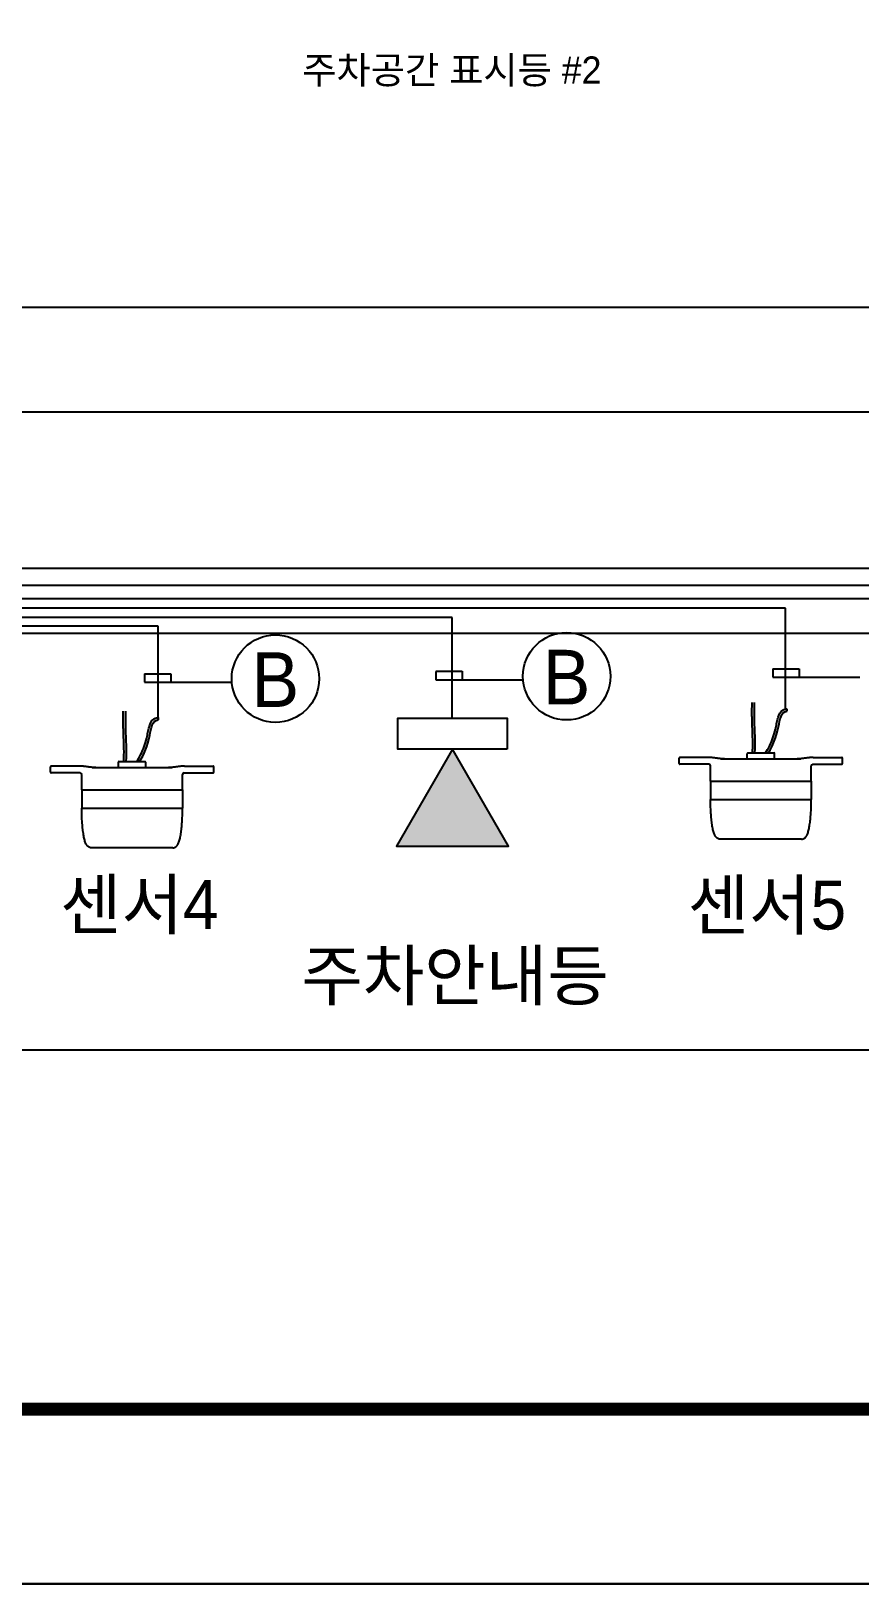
# Model space of a CAD drawing. Header units: millimetres. Extents: x 75184266 to 76346726, y -35850126 to -33679385.
# Drawn here: x 75358144 to 75406337, y -35434325 to -35344030 of the extents above; entities that cross this region are included whole.
import ezdxf
from ezdxf.enums import TextEntityAlignment as Align

# ---------------------------------------------------------------- set-up
doc = ezdxf.new("R2010")
doc.units = ezdxf.units.MM
doc.header["$LTSCALE"] = 50
doc.header["$MEASUREMENT"] = 0
doc.layers.get('0').update_dxf_attribs({"linetype": 'CONTINUOUS'})
for name, color, linetype in [('2-주차안내등', 2, 'CONTINUOUS'), ('AZ-LINE', 3, 'CONTINUOUS'), ('ITS-위치검색카메라주기', 7, 'CONTINUOUS'), ('PARKING', 7, 'CONTINUOUS'), ('주차관제4', 2, 'CONTINUOUS')]:
    doc.layers.add(name, color=color, linetype=linetype)
doc.layers.add('XR-기준층$0$XR-지하3층$0$DEFPOINT', color=142, linetype='CONTINUOUS', plot=False)
doc.styles.add('HY중고딕', font='')
doc.styles.add('굴림', font='')
doc.styles.add('아마노', font='')
doc.styles.get('HY중고딕').set_extended_font_data('Dotum')
doc.styles.get('굴림').set_extended_font_data('Gulim')
doc.styles.get('아마노').set_extended_font_data('Dotum')

# ---------------------------------------------------------------- blocks, each defined once
blk = doc.blocks.new('바탕폼')
at = {"layer": 'AZ-LINE', "ltscale": 10}
blk.add_lwpolyline([(841, 594.71), (0, 594.71), (0, 0), (841, 0)], close=True, dxfattribs=at)
at = {"layer": 'AZ-LINE', "const_width": 1.5}
blk.add_lwpolyline([(20, 574.35), (20, 20.35), (821, 20.35), (821, 574.35)], close=True, dxfattribs=at)
blk = doc.blocks.new('fh52f')
at = {"layer": '2-주차안내등'}
for points in [[(399980, -281538), (399333, -281164), (399333, -281912)], [(399980, -281903), (399980, -281173), (400188, -281173), (400188, -281903)]]:
    blk.add_lwpolyline(points, close=True, dxfattribs=at)
blk.add_solid([(399333, -281912), (399333, -281164), (399980, -281538)], dxfattribs=at)

msp = doc.modelspace()

# ---------------------------------------------------------------- hatches: boundary and pattern name
h = msp.add_hatch(color=2)
edge = h.paths.add_edge_path()
edge.add_spline(control_points=[(75400065, -35383069.1), (75400063.1, -35383231.3), (75400061.3, -35383393.8), (75400060.3, -35383685.2), (75400060.7, -35383813.7), (75400064.3, -35384071.7), (75400067.8, -35384201.3), (75400078.6, -35384508.5), (75400086.6, -35384686.2), (75400102.9, -35385120.9), (75400109.6, -35385376.8), (75400101.2, -35385753.6), (75400095.4, -35385877.3), (75400085.6, -35386000)], knot_values=[34.6467, 34.6467, 34.6467, 34.6467, 40.1370546, 40.1370546, 44.4521807, 44.4521807, 48.7673068, 48.7673068, 54.7247338, 54.7247338, 63.4312331, 63.4312331, 67.7377596, 67.7377596, 67.7377596, 67.7377596], degree=3, periodic=0)
edge.add_line((75400085.5, -35386000.6), (75400228, -35386000.6))
edge.add_spline(control_points=[(75400228.1, -35386000), (75400277.3, -35385370.8), (75400192.3, -35384381.6), (75400203.2, -35383407.4), (75400207, -35383069.1)], knot_values=[34.7763676, 34.7763676, 34.7763676, 34.7763676, 56.3019696, 67.7562059, 67.7562059, 67.7562059, 67.7562059], degree=3, periodic=0)
edge.add_line((75400207, -35383069.1), (75400065, -35383069.1))
h = msp.add_hatch(color=2)
edge = h.paths.add_edge_path()
edge.add_spline(control_points=[(75363508, -35383573.7), (75363506.1, -35383735.9), (75363504.3, -35383898.4), (75363503.3, -35384189.8), (75363503.7, -35384318.3), (75363507.3, -35384576.3), (75363510.8, -35384705.9), (75363521.6, -35385013.1), (75363529.6, -35385190.7), (75363545.8, -35385625.5), (75363552.5, -35385881.4), (75363544.2, -35386258.2), (75363538.4, -35386381.9), (75363528.6, -35386504.6)], knot_values=[34.6467, 34.6467, 34.6467, 34.6467, 40.1370546, 40.1370546, 44.4521807, 44.4521807, 48.7673068, 48.7673068, 54.7247338, 54.7247338, 63.4312331, 63.4312331, 67.7377596, 67.7377596, 67.7377596, 67.7377596], degree=3, periodic=0)
edge.add_line((75363528.5, -35386505.2), (75363671, -35386505.2))
edge.add_spline(control_points=[(75363671, -35386504.6), (75363720.3, -35385875.4), (75363635.3, -35384886.1), (75363646.1, -35383912), (75363650, -35383573.7)], knot_values=[34.7763676, 34.7763676, 34.7763676, 34.7763676, 56.3019696, 67.7562059, 67.7562059, 67.7562059, 67.7562059], degree=3, periodic=0)
edge.add_line((75363650, -35383573.7), (75363508, -35383573.7))
h = msp.add_hatch(color=2)
edge = h.paths.add_edge_path()
edge.add_spline(control_points=[(75364454.9, -35386504.6), (75364721.5, -35386098.4), (75365043, -35385292.2), (75365191.2, -35384089.5), (75365532.8, -35384089.5)], knot_values=[44.1042768, 44.1042768, 44.1042768, 44.1042768, 61.3458621, 72.8891957, 72.8891957, 72.8891957, 72.8891957], degree=3, periodic=0)
edge.add_line((75365532.8, -35384089.5), (75365532.8, -35383947.5))
edge.add_spline(control_points=[(75365532.8, -35383947.5), (75365528.5, -35383947.5), (75365524.2, -35383947.5), (75365462.2, -35383949.1), (75365406.5, -35383961.1), (75365306, -35384004.2), (75365261.7, -35384035), (75365186.9, -35384106.7), (75365156, -35384147.4), (75365095.3, -35384247.2), (75365068.5, -35384308.1), (75365015.8, -35384455.7), (75364992.9, -35384544.4), (75364948.1, -35384743.7), (75364927.6, -35384854.9), (75364893.8, -35385017.4), (75364881.1, -35385074.4), (75364781, -35385496.3), (75364670.6, -35385807.2), (75364459, -35386232.3), (75364375.6, -35386372.6), (75364283.4, -35386504.6)], knot_values=[42.9392158, 42.9392158, 42.9392158, 42.9392158, 43.0437565, 43.0437565, 44.4533132, 44.4533132, 45.86287, 45.86287, 47.2724267, 47.2724267, 49.1110822, 49.1110822, 51.5274288, 51.5274288, 54.4620271, 54.4620271, 56.1024408, 56.1024408, 66.896007, 66.896007, 72.8891957, 72.8891957, 72.8891957, 72.8891957], degree=3, periodic=0)
edge.add_line((75364283, -35386505.2), (75364454.5, -35386505.2))
h = msp.add_hatch(color=2)
edge = h.paths.add_edge_path()
edge.add_spline(control_points=[(75401011.9, -35386000), (75401278.5, -35385593.8), (75401600.1, -35384787.6), (75401748.3, -35383584.9), (75402089.8, -35383584.9)], knot_values=[44.1042768, 44.1042768, 44.1042768, 44.1042768, 61.3458621, 72.8891957, 72.8891957, 72.8891957, 72.8891957], degree=3, periodic=0)
edge.add_line((75402089.8, -35383584.9), (75402089.8, -35383442.9))
edge.add_spline(control_points=[(75402089.8, -35383442.9), (75402085.5, -35383442.9), (75402081.2, -35383442.9), (75402019.2, -35383444.5), (75401963.5, -35383456.5), (75401863, -35383499.6), (75401818.7, -35383530.4), (75401743.9, -35383602.1), (75401713, -35383642.8), (75401652.4, -35383742.6), (75401625.6, -35383803.6), (75401572.9, -35383951.1), (75401549.9, -35384039.8), (75401505.2, -35384239.1), (75401484.7, -35384350.3), (75401450.8, -35384512.9), (75401438.1, -35384569.8), (75401338, -35384991.7), (75401227.6, -35385302.7), (75401016, -35385727.8), (75400932.6, -35385868), (75400840.4, -35386000)], knot_values=[42.9392158, 42.9392158, 42.9392158, 42.9392158, 43.0437565, 43.0437565, 44.4533132, 44.4533132, 45.86287, 45.86287, 47.2724267, 47.2724267, 49.1110822, 49.1110822, 51.5274288, 51.5274288, 54.4620271, 54.4620271, 56.1024408, 56.1024408, 66.896007, 66.896007, 72.8891957, 72.8891957, 72.8891957, 72.8891957], degree=3, periodic=0)
edge.add_line((75400840, -35386000.6), (75401011.5, -35386000.6))

# ---------------------------------------------------------------- linework, layer by layer
at = {"color": 5}
for p, q in [((75267145.8, -35366163.8), (75436551.8, -35366163.8)), ((75347691.4, -35377015.3), (75418962.6, -35377015.3)), ((75402010.4, -35377586.4), (75348732.8, -35377586.4)), ((75402010.4, -35383512.8), (75402010.4, -35377586.4)), ((75382637.7, -35378139.2), (75349850.3, -35378139.2)), ((75365528, -35378625.4), (75350777.7, -35378625.4)), ((75365528, -35384052.8), (75365528, -35378625.4)), ((75382637.7, -35383973.2), (75382637.7, -35378139.2)), ((75364745.8, -35381402.4), (75364745.8, -35381891.6)), ((75364747.5, -35381396.8), (75366275.3, -35381396.8)), ((75366275.3, -35381396.8), (75366275.3, -35381892.4)), ((75381675.1, -35381260.6), (75381675.1, -35381749.9)), ((75381676.8, -35381255), (75383204.6, -35381255)), ((75383204.6, -35381255), (75383204.6, -35381750.7)), ((75401276.4, -35381117.4), (75401276.4, -35381606.6)), ((75401278.1, -35381111.8), (75402806, -35381111.8)), ((75402806, -35381111.8), (75402806, -35381607.4)), ((75364745.8, -35381891.6), (75369802, -35381891.6)), ((75381675.1, -35381749.9), (75386731.3, -35381749.9)), ((75401276.4, -35381606.6), (75406332.7, -35381606.6)), ((75267146.1, -35403260.8), (75436552.2, -35403260.8))]:
    msp.add_line(p, q, dxfattribs=at)
for p, q in [((75273990.5, -35375262.3), (75430417, -35375262.3)), ((75274013.6, -35379047.4), (75430458, -35379047.4))]:
    msp.add_line(p, q)
at = {"color": 6}
msp.add_line((75273986.8, -35376254.7), (75430413.4, -35376254.7), dxfattribs=at)
at = {"color": 2}
for p, q in [((75365532.8, -35383947.5, 56823.1), (75365532.8, -35384089.5, 56823.1)), ((75402089.8, -35383442.9, 56823.1), (75402089.8, -35383584.9, 56823.1)), ((75399822.7, -35386000.6, 56823.1), (75401331.8, -35386000.6, 56823.1)), ((75400085.6, -35386000.6, 56823.1), (75400228.1, -35386000.6, 56823.1)), ((75400840.4, -35386000.6, 56823.1), (75401011.9, -35386000.6, 56823.1)), ((75359271.1, -35387125.9, 56823.1), (75359271.1, -35386815.2, 56823.1)), ((75360980.3, -35386770.9, 56823.1), (75359315.5, -35386770.9, 56823.1)), ((75361911.5, -35386859.6, 56823.1), (75366128.9, -35386859.6, 56823.1)), ((75363221.3, -35386859.6, 56823.1), (75363221.3, -35386548.9, 56823.1)), ((75363265.7, -35386505.2, 56823.1), (75364774.7, -35386505.2, 56823.1)), ((75363528.6, -35386505.2, 56823.1), (75363671, -35386505.2, 56823.1)), ((75364283.4, -35386505.2, 56823.1), (75364454.9, -35386505.2, 56823.1)), ((75364819.1, -35386859.6, 56823.1), (75364819.1, -35386548.9, 56823.1)), ((75367060.1, -35386770.9, 56823.1), (75368724.9, -35386770.9, 56823.1)), ((75368769.3, -35387125.9, 56823.1), (75368769.3, -35386815.2, 56823.1)), ((75395828.2, -35386621.3, 56823.1), (75395828.2, -35386310.7, 56823.1)), ((75397537.4, -35386266.3, 56823.1), (75395872.5, -35386266.3, 56823.1)), ((75397559.1, -35386665.7, 56823.1), (75395872.5, -35386665.7, 56823.1)), ((75397647.9, -35387642.2, 56823.1), (75397647.9, -35386754.5, 56823.1)), ((75398468.6, -35386355, 56823.1), (75402685.9, -35386355, 56823.1)), ((75399778.3, -35386355, 56823.1), (75399778.3, -35386044.4, 56823.1)), ((75401376.1, -35386355, 56823.1), (75401376.1, -35386044.4, 56823.1)), ((75403506.6, -35387642.2, 56823.1), (75403506.6, -35386754.5, 56823.1)), ((75403595.3, -35386665.7, 56823.1), (75405281.8, -35386665.7, 56823.1)), ((75403617.1, -35386266.3, 56823.1), (75405281.9, -35386266.3, 56823.1)), ((75405326.3, -35386621.3, 56823.1), (75405326.3, -35386310.7, 56823.1)), ((75361002.1, -35387170.3, 56823.1), (75359315.5, -35387170.3, 56823.1)), ((75361090.9, -35388146.8, 56823.1), (75361090.9, -35387259.1, 56823.1)), ((75366949.5, -35388146.8, 56823.1), (75366949.5, -35387259.1, 56823.1)), ((75367038.3, -35387170.3, 56823.1), (75368724.8, -35387170.3, 56823.1)), ((75397647.9, -35387642.2, 56823.1), (75403506.6, -35387642.2, 56823.1)), ((75397647.9, -35387642.2, 56823.1), (75397647.9, -35388707.4, 56823.1)), ((75403506.6, -35387642.2, 56823.1), (75403506.6, -35388707.4, 56823.1)), ((75361090.9, -35388146.8, 56823.1), (75366949.5, -35388146.8, 56823.1)), ((75361090.9, -35388146.8, 56823.1), (75361090.9, -35389212, 56823.1)), ((75366949.5, -35388146.8, 56823.1), (75366949.5, -35389212, 56823.1)), ((75397647.9, -35388707.4, 56823.1), (75403506.6, -35388707.4, 56823.1)), ((75361090.9, -35389212, 56823.1), (75366949.5, -35389212, 56823.1)), ((75402935.4, -35391015.9, 56823.1), (75398219, -35391015.9, 56823.1)), ((75366378.4, -35391520.5, 56823.1), (75361662, -35391520.5, 56823.1))]:
    msp.add_line(p, q, dxfattribs=at)
for points in [[(75361200.5, -35386784.6), (75361191.4, -35386783.4), (75361182.2, -35386782.4), (75361173, -35386781.3), (75361163.8, -35386780.4), (75361154.7, -35386779.4), (75361145.5, -35386778.6), (75361136.3, -35386777.7), (75361127.1, -35386776.9), (75361117.9, -35386776.2), (75361108.7, -35386775.5), (75361099.6, -35386774.9), (75361090.4, -35386774.3), (75361081.2, -35386773.7), (75361072, -35386773.2), (75361062.8, -35386772.8), (75361053.7, -35386772.4), (75361044.5, -35386772), (75361035.3, -35386771.7), (75361026.1, -35386771.5), (75361017, -35386771.2), (75361007.8, -35386771.1), (75360998.7, -35386771), (75360989.5, -35386770.9), (75360980.3, -35386770.9)], [(75361691.3, -35386845.9), (75361670.8, -35386843.3), (75361650.2, -35386840.8), (75361629.6, -35386838.2), (75361609.1, -35386835.6), (75361588.5, -35386833.1), (75361568, -35386830.5), (75361547.5, -35386827.9), (75361526.9, -35386825.4), (75361506.4, -35386822.8), (75361486, -35386820.2), (75361465.5, -35386817.7), (75361445, -35386815.1), (75361424.6, -35386812.6), (75361404.1, -35386810), (75361383.7, -35386807.5), (75361363.3, -35386804.9), (75361342.9, -35386802.4), (75361322.5, -35386799.8), (75361302.2, -35386797.3), (75361281.8, -35386794.7), (75361261.5, -35386792.2), (75361241.1, -35386789.6), (75361220.8, -35386787.1), (75361200.5, -35386784.6)], [(75361911.5, -35386859.6), (75361902.3, -35386859.6), (75361893.1, -35386859.5), (75361883.9, -35386859.4), (75361874.7, -35386859.2), (75361865.5, -35386859), (75361856.3, -35386858.8), (75361847.1, -35386858.5), (75361837.9, -35386858.1), (75361828.7, -35386857.7), (75361819.5, -35386857.2), (75361810.3, -35386856.7), (75361801.1, -35386856.2), (75361791.9, -35386855.6), (75361782.8, -35386855), (75361773.6, -35386854.3), (75361764.4, -35386853.5), (75361755.3, -35386852.7), (75361746.1, -35386851.9), (75361737, -35386851), (75361727.8, -35386850.1), (75361718.7, -35386849.1), (75361709.6, -35386848.1), (75361700.4, -35386847), (75361691.3, -35386845.9)], [(75361691.3, -35386845.9), (75361700.5, -35386847), (75361709.6, -35386848.1), (75361718.7, -35386849.1), (75361727.9, -35386850.1), (75361737, -35386851), (75361746.2, -35386851.9), (75361755.4, -35386852.7), (75361764.5, -35386853.5), (75361773.7, -35386854.3), (75361782.9, -35386855), (75361792, -35386855.6), (75361801.2, -35386856.2), (75361810.4, -35386856.7), (75361819.6, -35386857.2), (75361828.8, -35386857.7), (75361838, -35386858.1), (75361847.2, -35386858.5), (75361856.4, -35386858.8), (75361865.6, -35386859), (75361874.7, -35386859.2), (75361883.9, -35386859.4), (75361893.1, -35386859.5), (75361902.3, -35386859.6), (75361911.5, -35386859.6)], [(75366349.1, -35386845.9), (75366340, -35386847), (75366330.8, -35386848.1), (75366321.7, -35386849.1), (75366312.6, -35386850.1), (75366303.5, -35386851), (75366294.3, -35386851.9), (75366285.2, -35386852.7), (75366276, -35386853.5), (75366266.8, -35386854.3), (75366257.7, -35386855), (75366248.5, -35386855.6), (75366239.3, -35386856.2), (75366230.1, -35386856.7), (75366220.9, -35386857.2), (75366211.8, -35386857.7), (75366202.6, -35386858.1), (75366193.4, -35386858.5), (75366184.1, -35386858.8), (75366174.9, -35386859), (75366165.7, -35386859.2), (75366156.5, -35386859.4), (75366147.3, -35386859.5), (75366138.1, -35386859.6), (75366128.9, -35386859.6)], [(75366128.9, -35386859.6), (75366138.1, -35386859.6), (75366147.3, -35386859.5), (75366156.5, -35386859.4), (75366165.7, -35386859.2), (75366174.9, -35386859), (75366184.1, -35386858.8), (75366193.3, -35386858.5), (75366202.5, -35386858.1), (75366211.6, -35386857.7), (75366220.8, -35386857.2), (75366230, -35386856.7), (75366239.2, -35386856.2), (75366248.4, -35386855.6), (75366257.5, -35386855), (75366266.7, -35386854.3), (75366275.9, -35386853.5), (75366285.1, -35386852.7), (75366294.2, -35386851.9), (75366303.4, -35386851), (75366312.5, -35386850.1), (75366321.7, -35386849.1), (75366330.8, -35386848.1), (75366339.9, -35386847), (75366349.1, -35386845.9)], [(75366839.9, -35386784.6), (75366819.6, -35386787.1), (75366799.3, -35386789.6), (75366779, -35386792.2), (75366758.6, -35386794.7), (75366738.3, -35386797.3), (75366717.9, -35386799.8), (75366697.5, -35386802.4), (75366677.1, -35386804.9), (75366656.7, -35386807.5), (75366636.3, -35386810), (75366615.8, -35386812.6), (75366595.4, -35386815.1), (75366574.9, -35386817.7), (75366554.5, -35386820.2), (75366534, -35386822.8), (75366513.5, -35386825.4), (75366493, -35386827.9), (75366472.4, -35386830.5), (75366451.9, -35386833.1), (75366431.4, -35386835.6), (75366410.8, -35386838.2), (75366390.2, -35386840.8), (75366369.7, -35386843.3), (75366349.1, -35386845.9)], [(75367060.1, -35386770.9), (75367050.9, -35386770.9), (75367041.8, -35386771), (75367032.6, -35386771.1), (75367023.4, -35386771.2), (75367014.3, -35386771.5), (75367005.1, -35386771.7), (75366995.9, -35386772), (75366986.7, -35386772.4), (75366977.6, -35386772.8), (75366968.4, -35386773.2), (75366959.2, -35386773.7), (75366950, -35386774.3), (75366940.9, -35386774.9), (75366931.7, -35386775.5), (75366922.5, -35386776.2), (75366913.3, -35386776.9), (75366904.1, -35386777.7), (75366894.9, -35386778.6), (75366885.8, -35386779.4), (75366876.6, -35386780.4), (75366867.4, -35386781.3), (75366858.2, -35386782.4), (75366849, -35386783.4), (75366839.9, -35386784.6)], [(75397757.6, -35386280), (75397748.4, -35386278.9), (75397739.2, -35386277.8), (75397730, -35386276.8), (75397720.9, -35386275.8), (75397711.7, -35386274.9), (75397702.5, -35386274), (75397693.3, -35386273.1), (75397684.1, -35386272.4), (75397674.9, -35386271.6), (75397665.8, -35386270.9), (75397656.6, -35386270.3), (75397647.4, -35386269.7), (75397638.2, -35386269.1), (75397629, -35386268.6), (75397619.9, -35386268.2), (75397610.7, -35386267.8), (75397601.5, -35386267.4), (75397592.3, -35386267.1), (75397583.2, -35386266.9), (75397574, -35386266.7), (75397564.8, -35386266.5), (75397555.7, -35386266.4), (75397546.5, -35386266.3), (75397537.4, -35386266.3)], [(75398248.4, -35386341.3), (75398227.8, -35386338.8), (75398207.2, -35386336.2), (75398186.6, -35386333.6), (75398166.1, -35386331), (75398145.5, -35386328.5), (75398125, -35386325.9), (75398104.5, -35386323.3), (75398084, -35386320.8), (75398063.5, -35386318.2), (75398043, -35386315.7), (75398022.5, -35386313.1), (75398002, -35386310.5), (75397981.6, -35386308), (75397961.2, -35386305.4), (75397940.7, -35386302.9), (75397920.3, -35386300.3), (75397899.9, -35386297.8), (75397879.5, -35386295.2), (75397859.2, -35386292.7), (75397838.8, -35386290.1), (75397818.5, -35386287.6), (75397798.2, -35386285.1), (75397777.9, -35386282.5), (75397757.6, -35386280)], [(75398468.6, -35386355), (75398459.3, -35386355), (75398450.1, -35386354.9), (75398440.9, -35386354.8), (75398431.7, -35386354.7), (75398422.5, -35386354.4), (75398413.3, -35386354.2), (75398404.1, -35386353.9), (75398394.9, -35386353.5), (75398385.7, -35386353.1), (75398376.5, -35386352.7), (75398367.3, -35386352.2), (75398358.1, -35386351.6), (75398348.9, -35386351), (75398339.8, -35386350.4), (75398330.6, -35386349.7), (75398321.4, -35386348.9), (75398312.3, -35386348.2), (75398303.1, -35386347.3), (75398294, -35386346.4), (75398284.8, -35386345.5), (75398275.7, -35386344.5), (75398266.6, -35386343.5), (75398257.5, -35386342.4), (75398248.4, -35386341.3)], [(75398248.4, -35386341.3), (75398257.5, -35386342.5), (75398266.6, -35386343.5), (75398275.8, -35386344.5), (75398284.9, -35386345.5), (75398294.1, -35386346.4), (75398303.2, -35386347.3), (75398312.4, -35386348.2), (75398321.5, -35386348.9), (75398330.7, -35386349.7), (75398339.9, -35386350.4), (75398349.1, -35386351), (75398358.2, -35386351.6), (75398367.4, -35386352.2), (75398376.6, -35386352.7), (75398385.8, -35386353.1), (75398395, -35386353.5), (75398404.2, -35386353.9), (75398413.4, -35386354.2), (75398422.6, -35386354.4), (75398431.8, -35386354.7), (75398441, -35386354.8), (75398450.2, -35386354.9), (75398459.4, -35386355), (75398468.6, -35386355)], [(75402906.1, -35386341.3), (75402897, -35386342.4), (75402887.9, -35386343.5), (75402878.7, -35386344.5), (75402869.6, -35386345.5), (75402860.5, -35386346.4), (75402851.3, -35386347.3), (75402842.2, -35386348.2), (75402833, -35386348.9), (75402823.8, -35386349.7), (75402814.7, -35386350.4), (75402805.5, -35386351), (75402796.3, -35386351.6), (75402787.1, -35386352.2), (75402778, -35386352.7), (75402768.8, -35386353.1), (75402759.6, -35386353.5), (75402750.4, -35386353.9), (75402741.2, -35386354.2), (75402732, -35386354.4), (75402722.7, -35386354.7), (75402713.5, -35386354.8), (75402704.3, -35386354.9), (75402695.1, -35386355), (75402685.9, -35386355)], [(75402685.9, -35386355), (75402695.1, -35386355), (75402704.3, -35386354.9), (75402713.5, -35386354.8), (75402722.7, -35386354.7), (75402731.9, -35386354.4), (75402741.1, -35386354.2), (75402750.3, -35386353.9), (75402759.5, -35386353.5), (75402768.7, -35386353.1), (75402777.8, -35386352.7), (75402787, -35386352.2), (75402796.2, -35386351.6), (75402805.4, -35386351), (75402814.6, -35386350.4), (75402823.7, -35386349.7), (75402832.9, -35386348.9), (75402842.1, -35386348.2), (75402851.2, -35386347.3), (75402860.4, -35386346.4), (75402869.5, -35386345.5), (75402878.7, -35386344.5), (75402887.8, -35386343.5), (75402897, -35386342.5), (75402906.1, -35386341.3)], [(75403396.9, -35386280), (75403376.6, -35386282.5), (75403356.3, -35386285.1), (75403336, -35386287.6), (75403315.6, -35386290.1), (75403295.3, -35386292.7), (75403274.9, -35386295.2), (75403254.5, -35386297.8), (75403234.1, -35386300.3), (75403213.7, -35386302.9), (75403193.3, -35386305.4), (75403172.9, -35386308), (75403152.4, -35386310.5), (75403131.9, -35386313.1), (75403111.5, -35386315.7), (75403091, -35386318.2), (75403070.5, -35386320.8), (75403050, -35386323.3), (75403029.4, -35386325.9), (75403008.9, -35386328.5), (75402988.4, -35386331), (75402967.8, -35386333.6), (75402947.3, -35386336.2), (75402926.7, -35386338.8), (75402906.1, -35386341.3)], [(75403617.1, -35386266.3), (75403607.9, -35386266.3), (75403598.8, -35386266.4), (75403589.6, -35386266.5), (75403580.5, -35386266.7), (75403571.3, -35386266.9), (75403562.1, -35386267.1), (75403552.9, -35386267.4), (75403543.8, -35386267.8), (75403534.6, -35386268.2), (75403525.4, -35386268.6), (75403516.2, -35386269.1), (75403507.1, -35386269.7), (75403497.9, -35386270.3), (75403488.7, -35386270.9), (75403479.5, -35386271.6), (75403470.3, -35386272.4), (75403461.1, -35386273.1), (75403452, -35386274), (75403442.8, -35386274.9), (75403433.6, -35386275.8), (75403424.4, -35386276.8), (75403415.2, -35386277.8), (75403406.1, -35386278.9), (75403396.9, -35386280)], [(75398219, -35391015.9), (75398197.4, -35391015.6), (75398180.6, -35391014.5), (75398167.4, -35391012.8), (75398156.7, -35391010.6), (75398138.2, -35391004.7), (75398117.2, -35390997.5), (75398076.8, -35390979.7), (75398042.1, -35390958.8), (75398012.8, -35390936.5), (75397988.1, -35390913.6), (75397967.1, -35390890.6), (75397948.9, -35390867.8), (75397933, -35390845.1), (75397918.8, -35390822.5), (75397894.3, -35390776.9), (75397873, -35390730.2), (75397854, -35390681.7), (75397836.9, -35390630.8), (75397821, -35390577.1), (75397805.8, -35390520.2), (75397791.4, -35390460.1), (75397777.9, -35390396.7), (75397765, -35390330.1), (75397752.8, -35390260.3), (75397741.2, -35390187.3), (75397730.2, -35390111.1), (75397719.9, -35390031.9), (75397710.2, -35389949.9), (75397701.2, -35389865.2), (75397692.8, -35389778), (75397685.2, -35389688.4), (75397678.2, -35389596.7), (75397671.9, -35389502.9), (75397661.5, -35389310.4), (75397653.9, -35389112.4), (75397649.4, -35388910.8), (75397647.9, -35388707.4)], [(75402935.4, -35391015.9), (75402957.1, -35391015.6), (75402973.9, -35391014.5), (75402987.1, -35391012.8), (75402997.8, -35391010.6), (75403016.2, -35391004.7), (75403037.2, -35390997.5), (75403077.6, -35390979.7), (75403112.3, -35390958.8), (75403141.6, -35390936.5), (75403166.3, -35390913.6), (75403187.3, -35390890.6), (75403205.5, -35390867.8), (75403221.5, -35390845.1), (75403235.6, -35390822.5), (75403260.1, -35390776.9), (75403281.5, -35390730.2), (75403300.4, -35390681.7), (75403317.5, -35390630.8), (75403333.5, -35390577.1), (75403348.7, -35390520.2), (75403363, -35390460.1), (75403376.6, -35390396.7), (75403389.5, -35390330.1), (75403401.7, -35390260.3), (75403413.2, -35390187.3), (75403424.2, -35390111.1), (75403434.5, -35390031.9), (75403444.2, -35389949.9), (75403453.2, -35389865.2), (75403461.6, -35389778), (75403469.3, -35389688.4), (75403476.3, -35389596.7), (75403482.6, -35389502.9), (75403493, -35389310.4), (75403500.5, -35389112.4), (75403505, -35388910.8), (75403506.6, -35388707.4)], [(75361662, -35391520.5), (75361640.4, -35391520.2), (75361623.5, -35391519.1), (75361610.4, -35391517.4), (75361599.7, -35391515.2), (75361581.2, -35391509.3), (75361560.2, -35391502.1), (75361519.8, -35391484.3), (75361485.1, -35391463.4), (75361455.8, -35391441.1), (75361431.1, -35391418.2), (75361410.1, -35391395.1), (75361391.9, -35391372.3), (75361375.9, -35391349.7), (75361361.8, -35391327), (75361337.3, -35391281.5), (75361316, -35391234.8), (75361297, -35391186.3), (75361279.9, -35391135.4), (75361263.9, -35391081.7), (75361248.8, -35391024.8), (75361234.4, -35390964.7), (75361220.8, -35390901.3), (75361208, -35390834.7), (75361195.8, -35390764.9), (75361184.2, -35390691.8), (75361173.2, -35390615.7), (75361162.9, -35390536.5), (75361153.2, -35390454.5), (75361144.2, -35390369.8), (75361135.8, -35390282.6), (75361128.1, -35390193), (75361121.2, -35390101.2), (75361114.9, -35390007.5), (75361104.4, -35389814.9), (75361096.9, -35389617), (75361092.4, -35389415.4), (75361090.9, -35389212)], [(75366378.4, -35391520.5), (75366400, -35391520.2), (75366416.9, -35391519.1), (75366430.1, -35391517.4), (75366440.7, -35391515.2), (75366459.2, -35391509.3), (75366480.2, -35391502.1), (75366520.6, -35391484.3), (75366555.3, -35391463.4), (75366584.6, -35391441.1), (75366609.3, -35391418.2), (75366630.3, -35391395.1), (75366648.5, -35391372.3), (75366664.5, -35391349.7), (75366678.6, -35391327), (75366703.1, -35391281.5), (75366724.5, -35391234.8), (75366743.4, -35391186.3), (75366760.5, -35391135.4), (75366776.5, -35391081.7), (75366791.6, -35391024.8), (75366806, -35390964.7), (75366819.6, -35390901.3), (75366832.5, -35390834.7), (75366844.7, -35390764.9), (75366856.2, -35390691.8), (75366867.2, -35390615.7), (75366877.5, -35390536.5), (75366887.2, -35390454.5), (75366896.2, -35390369.8), (75366904.6, -35390282.6), (75366912.3, -35390193), (75366919.3, -35390101.2), (75366925.5, -35390007.5), (75366936, -35389814.9), (75366943.5, -35389617), (75366948, -35389415.4), (75366949.5, -35389212)]]:
    msp.add_lwpolyline(points, dxfattribs=at)
for centre, radius, start, end in [((75399822.7, -35386045, 56823.1), 44.4, 90, 180), ((75401331.8, -35386045, 56823.1), 44.4, 0, 90), ((75359315.5, -35386815.2, 56823.1), 44.4, 90, 180), ((75363265.7, -35386549.6, 56823.1), 44.4, 90, 180), ((75364774.7, -35386549.6, 56823.1), 44.4, 0, 90), ((75368724.9, -35386815.2, 56823.1), 44.4, 0, 90), ((75395872.5, -35386310.7, 56823.1), 44.4, 90, 180), ((75395872.5, -35386621.3, 56823.1), 44.4, 180, 270), ((75397559.1, -35386754.5, 56823.1), 88.8, 0, 90), ((75403595.3, -35386754.5, 56823.1), 88.8, 90, 180), ((75405281.9, -35386310.7, 56823.1), 44.4, 0, 90), ((75405281.9, -35386621.3, 56823.1), 44.4, 270, 0), ((75359315.5, -35387125.9, 56823.1), 44.4, 180, 270), ((75361002.1, -35387259.1, 56823.1), 88.8, 0, 90), ((75367038.3, -35387259.1, 56823.1), 88.8, 90, 180), ((75368724.9, -35387125.9, 56823.1), 44.4, 270, 0)]:
    msp.add_arc(centre, radius, start, end, dxfattribs=at)
for points, knots in [([(75400085.6, -35386000, 56823.1), (75400095.4, -35385877.3, 56823.1), (75400101.2, -35385753.6, 56823.1), (75400109.6, -35385376.8, 56823.1), (75400102.9, -35385120.9, 56823.1), (75400086.6, -35384686.2, 56823.1), (75400078.6, -35384508.5, 56823.1), (75400067.8, -35384201.3, 56823.1), (75400064.3, -35384071.7, 56823.1), (75400060.7, -35383813.7, 56823.1), (75400060.3, -35383685.2, 56823.1), (75400061.3, -35383393.8, 56823.1), (75400063.1, -35383231.3, 56823.1), (75400065, -35383069.1, 56823.1)], [34.6467, 34.6467, 34.6467, 34.6467, 38.9532265, 38.9532265, 47.6597257, 47.6597257, 53.6171528, 53.6171528, 57.9322789, 57.9322789, 62.2474049, 62.2474049, 67.7377596, 67.7377596, 67.7377596, 67.7377596]), ([(75400228.1, -35386000, 56823.1), (75400277.3, -35385370.8, 56823.1), (75400192.3, -35384381.6, 56823.1), (75400203.2, -35383407.4, 56823.1), (75400207, -35383069.1, 56823.1)], [34.7763676, 34.7763676, 34.7763676, 34.7763676, 56.3019696, 67.7562059, 67.7562059, 67.7562059, 67.7562059]), ([(75363528.6, -35386504.6, 56823.1), (75363538.4, -35386381.9, 56823.1), (75363544.2, -35386258.2, 56823.1), (75363552.5, -35385881.4, 56823.1), (75363545.8, -35385625.5, 56823.1), (75363529.6, -35385190.7, 56823.1), (75363521.6, -35385013.1, 56823.1), (75363510.8, -35384705.9, 56823.1), (75363507.3, -35384576.3, 56823.1), (75363503.7, -35384318.3, 56823.1), (75363503.3, -35384189.8, 56823.1), (75363504.3, -35383898.4, 56823.1), (75363506.1, -35383735.9, 56823.1), (75363508, -35383573.7, 56823.1)], [34.6467, 34.6467, 34.6467, 34.6467, 38.9532265, 38.9532265, 47.6597257, 47.6597257, 53.6171528, 53.6171528, 57.9322789, 57.9322789, 62.2474049, 62.2474049, 67.7377596, 67.7377596, 67.7377596, 67.7377596]), ([(75363671, -35386504.6, 56823.1), (75363720.3, -35385875.4, 56823.1), (75363635.3, -35384886.1, 56823.1), (75363646.1, -35383912, 56823.1), (75363650, -35383573.7, 56823.1)], [34.7763676, 34.7763676, 34.7763676, 34.7763676, 56.3019696, 67.7562059, 67.7562059, 67.7562059, 67.7562059]), ([(75364283.4, -35386504.6, 56823.1), (75364375.6, -35386372.6, 56823.1), (75364459, -35386232.3, 56823.1), (75364670.6, -35385807.2, 56823.1), (75364781, -35385496.3, 56823.1), (75364881.1, -35385074.4, 56823.1), (75364893.8, -35385017.4, 56823.1), (75364927.6, -35384854.9, 56823.1), (75364948.1, -35384743.7, 56823.1), (75364992.9, -35384544.4, 56823.1), (75365015.8, -35384455.7, 56823.1), (75365068.5, -35384308.1, 56823.1), (75365095.3, -35384247.2, 56823.1), (75365156, -35384147.4, 56823.1), (75365186.9, -35384106.7, 56823.1), (75365261.7, -35384035, 56823.1), (75365306, -35384004.2, 56823.1), (75365406.5, -35383961.1, 56823.1), (75365462.2, -35383949.1, 56823.1), (75365524.2, -35383947.5, 56823.1), (75365528.5, -35383947.5, 56823.1), (75365532.8, -35383947.5, 56823.1)], [42.9392158, 42.9392158, 42.9392158, 42.9392158, 48.9324046, 48.9324046, 59.7259708, 59.7259708, 61.3663845, 61.3663845, 64.3009828, 64.3009828, 66.7173294, 66.7173294, 68.5559849, 68.5559849, 69.9655416, 69.9655416, 71.3750984, 71.3750984, 72.7846551, 72.7846551, 72.8891957, 72.8891957, 72.8891957, 72.8891957]), ([(75364454.9, -35386504.6, 56823.1), (75364721.5, -35386098.4, 56823.1), (75365043, -35385292.2, 56823.1), (75365191.2, -35384089.5, 56823.1), (75365532.8, -35384089.5, 56823.1)], [44.1042768, 44.1042768, 44.1042768, 44.1042768, 61.3458621, 72.8891957, 72.8891957, 72.8891957, 72.8891957]), ([(75400840.4, -35386000, 56823.1), (75400932.6, -35385868, 56823.1), (75401016, -35385727.8, 56823.1), (75401227.6, -35385302.7, 56823.1), (75401338, -35384991.7, 56823.1), (75401438.1, -35384569.8, 56823.1), (75401450.8, -35384512.9, 56823.1), (75401484.7, -35384350.3, 56823.1), (75401505.2, -35384239.1, 56823.1), (75401549.9, -35384039.8, 56823.1), (75401572.9, -35383951.1, 56823.1), (75401625.6, -35383803.6, 56823.1), (75401652.4, -35383742.6, 56823.1), (75401713, -35383642.8, 56823.1), (75401743.9, -35383602.1, 56823.1), (75401818.7, -35383530.4, 56823.1), (75401863, -35383499.6, 56823.1), (75401963.5, -35383456.5, 56823.1), (75402019.2, -35383444.5, 56823.1), (75402081.2, -35383442.9, 56823.1), (75402085.5, -35383442.9, 56823.1), (75402089.8, -35383442.9, 56823.1)], [42.9392158, 42.9392158, 42.9392158, 42.9392158, 48.9324046, 48.9324046, 59.7259708, 59.7259708, 61.3663845, 61.3663845, 64.3009828, 64.3009828, 66.7173294, 66.7173294, 68.5559849, 68.5559849, 69.9655416, 69.9655416, 71.3750984, 71.3750984, 72.7846551, 72.7846551, 72.8891957, 72.8891957, 72.8891957, 72.8891957]), ([(75401011.9, -35386000, 56823.1), (75401278.5, -35385593.8, 56823.1), (75401600.1, -35384787.6, 56823.1), (75401748.3, -35383584.9, 56823.1), (75402089.8, -35383584.9, 56823.1)], [44.1042768, 44.1042768, 44.1042768, 44.1042768, 61.3458621, 72.8891957, 72.8891957, 72.8891957, 72.8891957])]:
    msp.add_open_spline(points, degree=3, knots=knots, dxfattribs=at)
at = {"layer": 'PARKING', "color": 1}
for centre in [(75372353.9, -35381688.9), (75389283.2, -35381547.2)]:
    msp.add_circle(centre, 2542.4, dxfattribs=at)
at = {"layer": 'XR-기준층$0$XR-지하3층$0$DEFPOINT', "ltscale": 0.5}
for points in [[(75663669.1, -35434325.5), (75243669.1, -35434325.5), (75243669.1, -35137325.5), (75663669.1, -35137325.5)], [(75663671.2, -35434325.5), (75243671.2, -35434325.5), (75243671.2, -35137325.5), (75663671.2, -35137325.5)]]:
    msp.add_lwpolyline(points, close=True, dxfattribs=at)
at = {"layer": '주차관제4', "color": 8}
msp.add_line((75273869.2, -35360083.4, 0), (75586873.9, -35360083.4, 0), dxfattribs=at)

# ---------------------------------------------------------------- block references
at = {"layer": '2-주차안내등', "xscale": 8.70865947008133, "yscale": 8.708659463562071, "zscale": 8.708659468396784, "rotation": 90}
msp.add_blockref('fh52f', (72930820.8, -38869076.2), dxfattribs=at)
at = {"layer": 'AZ-LINE', "xscale": 499.40546941707, "yscale": 499.40546941707, "zscale": 499.40546941707}
msp.add_blockref('바탕폼', (75243669.1, -35434325.5), dxfattribs=at)

# ---------------------------------------------------------------- texts
at = {"layer": 'ITS-위치검색카메라주기', "color": 7, "style": 'HY중고딕'}
for s, p in [('센서4', (75364439.7, -35394816.2)), ('센서5', (75400928.2, -35394848.3)), ('주차안내등', (75382795.6, -35398948.1))]:
    msp.add_text(s, height=2848.39, dxfattribs=at).set_placement(p, align=Align.MIDDLE_CENTER)
at = {"layer": 'PARKING', "color": 4, "style": '굴림'}
msp.add_text('주차공간 표시등 #2', height=1586.31, dxfattribs=at).set_placement((75382611.4, -35346298.8, 0), align=Align.MIDDLE_CENTER)
at = {"layer": 'PARKING', "color": 3, "style": '아마노'}
for p in [(75372348.4, -35381739.8), (75389277.6, -35381598)]:
    msp.add_text('B', height=3178, dxfattribs=at).set_placement(p, align=Align.MIDDLE)

doc.saveas('drawing.dxf')
